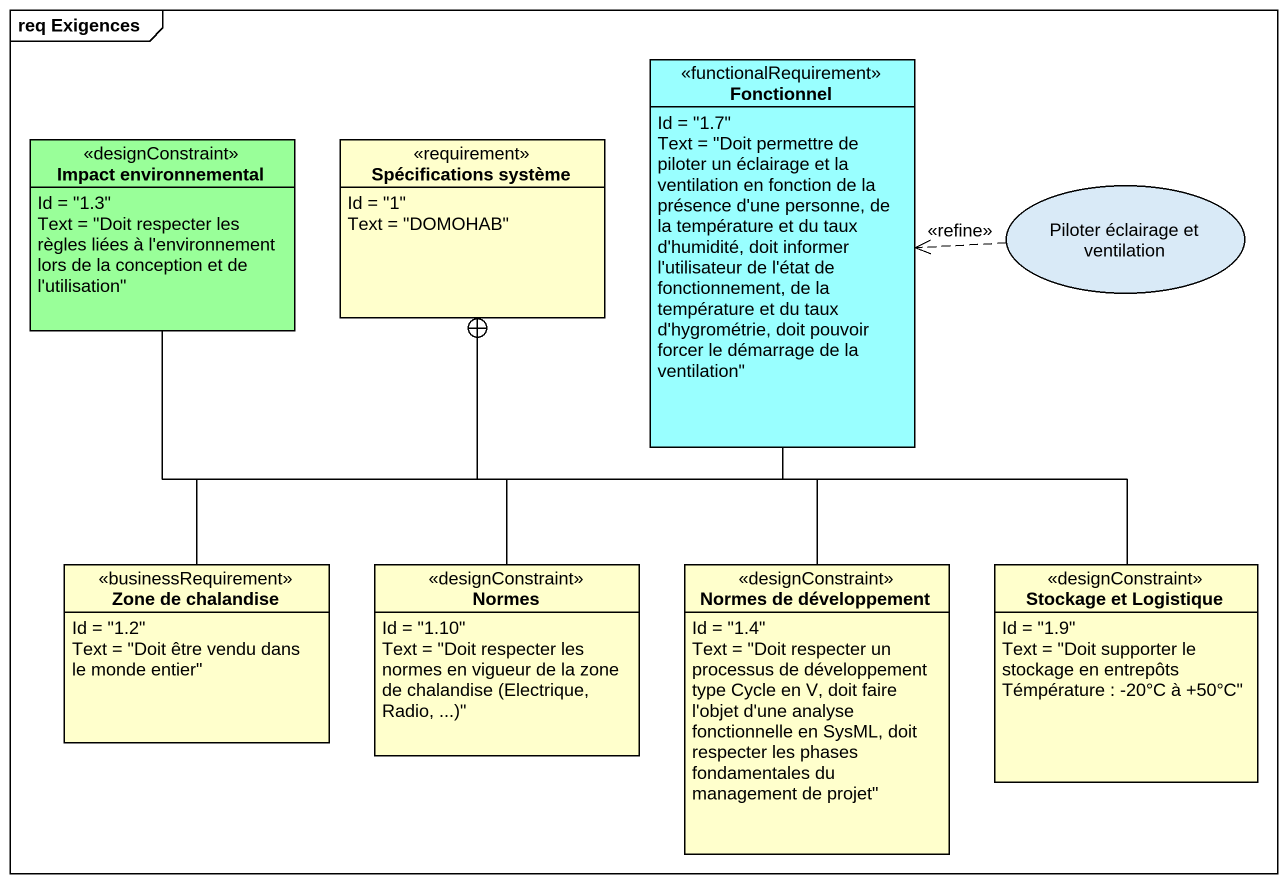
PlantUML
@startuml
mainframe req Exigences
allowmixing
hide circle
hide empty members
class Fonctionnel <<functionalRequirement>> #99FFFF {
  Id = "1.7"
  Text = "Doit permettre de piloter un éclairage et la ventilation en fonction de la présence d'une personne, de la température et du taux d'humidité, doit informer l'utilisateur de l'état de fonctionnement, de la température et du taux d'hygrométrie, doit pouvoir forcer le démarrage de la ventilation"
}
class "Impact environnemental" as Impact_environnemental <<designConstraint>> #99FF99 {
  Id = "1.3"
  Text = "Doit respecter les règles liées à l'environnement lors de la conception et de l'utilisation"
}
class "Spécifications système" as Spécifications_système <<requirement>> {
  Id = "1"
  Text = "DOMOHAB"
}
usecase "Piloter éclairage et ventilation" as Piloter_éclairage_et
class "Zone de chalandise" as Zone_de_chalandise <<businessRequirement>> {
  Id = "1.2"
  Text = "Doit être vendu dans le monde entier"
}
class Normes <<designConstraint>> {
  Id = "1.10"
  {field} Text = "Doit respecter les normes en vigueur de la zone de chalandise (Electrique, Radio, ...)"
}
class "Normes de développement" as Normes_de_développement <<designConstraint>> {
  Id = "1.4"
  Text = "Doit respecter un processus de développement type Cycle en V, doit faire l'objet d'une analyse fonctionnelle en SysML, doit respecter les phases fondamentales du management de projet"
}
class "Stockage et Logistique" as Stockage_et_Logistique <<designConstraint>> {
  Id = "1.9"
  Text = "Doit supporter le stockage en entrepôts Témpérature : -20°C à +50°C"
}
Fonctionnel -left-+ Spécifications_système
Impact_environnemental -right-+ Spécifications_système
Piloter_éclairage_et .left.> Fonctionnel : <<refine>>
Zone_de_chalandise -up-+ Spécifications_système
Normes -up-+ Spécifications_système
Normes_de_développement -up-+ Spécifications_système
Stockage_et_Logistique -up-+ Spécifications_système
@enduml
